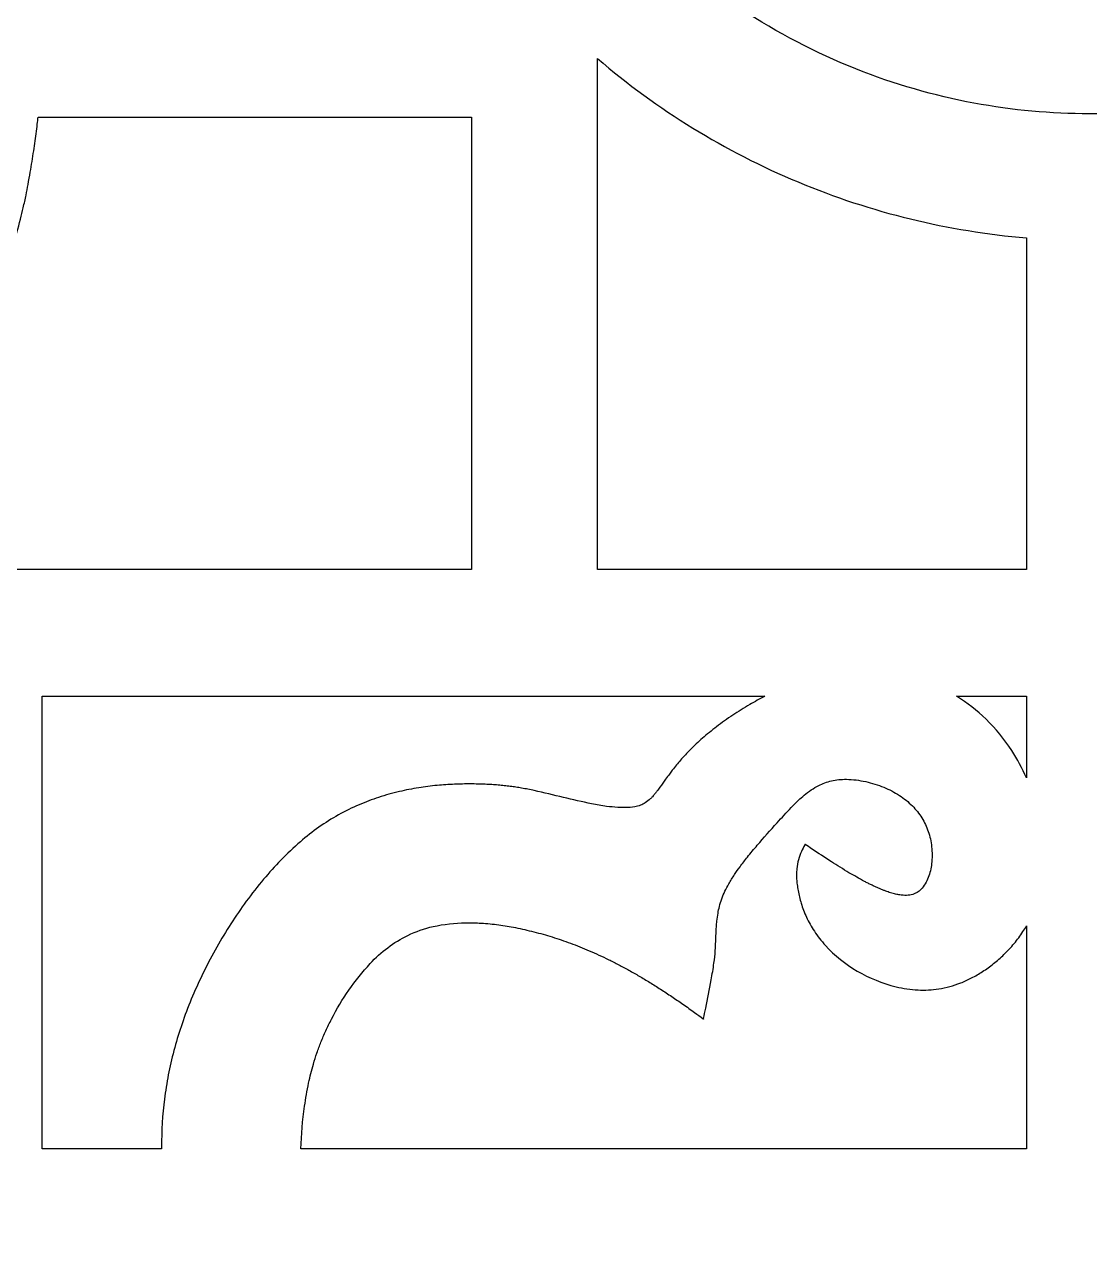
# Model space of a CAD drawing. Header units: centimetres. Extents: x -19.6 to -12.8, y -9 to 9.
# Drawn here: x -18.203 to -16.196, y -6.621 to -4.31 of the extents above; entities that cross this region are included whole.
import ezdxf

# ---------------------------------------------------------------- set-up
doc = ezdxf.new("R2010")
doc.units = ezdxf.units.CM
doc.header["$MEASUREMENT"] = 0
doc.layers.add('layer 1', color=7, linetype='Continuous')

msp = doc.modelspace()

# ---------------------------------------------------------------- linework, layer by layer
at = {"layer": 'layer 1', "color": 250, "lineweight": 30}
for points, knots in [([(-12.83818, 9.00077), (-12.83818, 3.00045), (-12.83818, -2.99988), (-12.83818, -9.00021), (-12.83818, -9.00021), (-15.07649, -9.00021), (-17.31483, -9.00021), (-19.55315, -9.00021), (-19.55315, -9.00021), (-19.55315, -2.99988), (-19.55315, 3.00045), (-19.55315, 9.00077), (-19.55315, 9.00077), (-17.31483, 9.00077), (-15.07649, 9.00077), (-12.83818, 9.00077)], [0, 0, 0, 0, 0.2, 0.2, 0.2, 0.2, 0.4, 0.4, 0.4, 0.4, 0.6, 0.6, 0.6, 0.6, 1, 1, 1, 1]), ([(-16.19566, -4.47847), (-16.12339, -4.47847), (-16.05062, -4.47189), (-15.97795, -4.45837), (-15.97795, -4.45837), (-15.90243, -4.44429), (-15.82791, -4.42285), (-15.75526, -4.39391), (-15.75526, -4.39391), (-15.60385, -4.33355), (-15.46648, -4.24329), (-15.34969, -4.12569), (-15.34969, -4.12569), (-15.2913, -4.06691), (-15.23934, -4.00245), (-15.1943, -3.9331), (-15.1943, -3.9331), (-15.14989, -3.86473), (-15.11285, -3.79252), (-15.08329, -3.71736), (-15.08329, -3.71736), (-15.05452, -3.64423), (-15.03323, -3.56924), (-15.01924, -3.49316), (-15.01924, -3.49316), (-15.00582, -3.42003), (-14.99928, -3.34676), (-14.99928, -3.274), (-14.99928, -3.274), (-14.99928, -3.20125), (-15.00582, -3.12796), (-15.01924, -3.05484), (-15.01924, -3.05484), (-15.03323, -2.97877), (-15.05452, -2.90378), (-15.08329, -2.83065), (-15.08329, -2.83065), (-15.11285, -2.75549), (-15.14989, -2.68328), (-15.1943, -2.6149), (-15.1943, -2.6149), (-15.23934, -2.54555), (-15.2913, -2.4811), (-15.34969, -2.42232), (-15.34969, -2.42232), (-15.46648, -2.30472), (-15.60385, -2.21446), (-15.75526, -2.1541), (-15.75526, -2.1541), (-15.82791, -2.12515), (-15.90243, -2.10372), (-15.97795, -2.08964), (-15.97795, -2.08964), (-16.05062, -2.07612), (-16.12339, -2.06953), (-16.19566, -2.06953), (-16.19566, -2.06953), (-16.26792, -2.06953), (-16.3407, -2.07612), (-16.41337, -2.08964), (-16.41337, -2.08964), (-16.4889, -2.10372), (-16.56341, -2.12515), (-16.63603, -2.1541), (-16.63603, -2.1541), (-16.78745, -2.21446), (-16.92481, -2.30472), (-17.04163, -2.42232), (-17.04163, -2.42232), (-17.10003, -2.4811), (-17.15198, -2.54555), (-17.197, -2.6149), (-17.197, -2.6149), (-17.24142, -2.68328), (-17.27848, -2.75549), (-17.30804, -2.83065), (-17.30804, -2.83065), (-17.33679, -2.90378), (-17.35806, -2.97877), (-17.37207, -3.05484), (-17.37207, -3.05484), (-17.38551, -3.12796), (-17.39205, -3.20125), (-17.39205, -3.274), (-17.39205, -3.274), (-17.39205, -3.34676), (-17.38551, -3.42003), (-17.37207, -3.49316), (-17.37207, -3.49316), (-17.35806, -3.56924), (-17.33679, -3.64423), (-17.30804, -3.71736), (-17.30804, -3.71736), (-17.27848, -3.79252), (-17.24142, -3.86473), (-17.197, -3.9331), (-17.197, -3.9331), (-17.15198, -4.00245), (-17.10003, -4.06691), (-17.04163, -4.12569), (-17.04163, -4.12569), (-16.92481, -4.24329), (-16.78745, -4.33355), (-16.63603, -4.39391), (-16.63603, -4.39391), (-16.56341, -4.42285), (-16.4889, -4.44429), (-16.41337, -4.45837), (-16.41337, -4.45837), (-16.3407, -4.47189), (-16.26792, -4.47847), (-16.19566, -4.47847)], [0, 0, 0, 0, 0.0344828, 0.0344828, 0.0344828, 0.0344828, 0.0689655, 0.0689655, 0.0689655, 0.0689655, 0.1034483, 0.1034483, 0.1034483, 0.1034483, 0.137931, 0.137931, 0.137931, 0.137931, 0.1724138, 0.1724138, 0.1724138, 0.1724138, 0.2068966, 0.2068966, 0.2068966, 0.2068966, 0.2413793, 0.2413793, 0.2413793, 0.2413793, 0.2758621, 0.2758621, 0.2758621, 0.2758621, 0.3103448, 0.3103448, 0.3103448, 0.3103448, 0.3448276, 0.3448276, 0.3448276, 0.3448276, 0.3793103, 0.3793103, 0.3793103, 0.3793103, 0.4137931, 0.4137931, 0.4137931, 0.4137931, 0.4482759, 0.4482759, 0.4482759, 0.4482759, 0.4827586, 0.4827586, 0.4827586, 0.4827586, 0.5172414, 0.5172414, 0.5172414, 0.5172414, 0.5517241, 0.5517241, 0.5517241, 0.5517241, 0.5862069, 0.5862069, 0.5862069, 0.5862069, 0.6206897, 0.6206897, 0.6206897, 0.6206897, 0.6551724, 0.6551724, 0.6551724, 0.6551724, 0.6896552, 0.6896552, 0.6896552, 0.6896552, 0.7241379, 0.7241379, 0.7241379, 0.7241379, 0.7586207, 0.7586207, 0.7586207, 0.7586207, 0.7931034, 0.7931034, 0.7931034, 0.7931034, 0.8275862, 0.8275862, 0.8275862, 0.8275862, 0.862069, 0.862069, 0.862069, 0.862069, 0.8965517, 0.8965517, 0.8965517, 0.8965517, 0.9310345, 0.9310345, 0.9310345, 0.9310345, 1, 1, 1, 1]), ([(-16.31421, -5.33752), (-16.31421, -5.12908), (-16.31421, -4.92066), (-16.31421, -4.71222), (-16.31421, -4.71222), (-16.46203, -4.69988), (-16.60683, -4.66469), (-16.745, -4.60699), (-16.745, -4.60699), (-16.88314, -4.54928), (-17.01016, -4.47093), (-17.12327, -4.37428), (-17.12327, -4.37428), (-17.12327, -4.40665), (-17.12327, -4.43903), (-17.12327, -4.47141), (-17.12327, -4.47141), (-17.12327, -4.76011), (-17.12327, -5.04882), (-17.12327, -5.33752), (-17.12327, -5.33752), (-16.8536, -5.33752), (-16.58389, -5.33752), (-16.31421, -5.33752)], [0, 0, 0, 0, 0.1428571, 0.1428571, 0.1428571, 0.1428571, 0.2857143, 0.2857143, 0.2857143, 0.2857143, 0.4285714, 0.4285714, 0.4285714, 0.4285714, 0.5714286, 0.5714286, 0.5714286, 0.5714286, 0.7142857, 0.7142857, 0.7142857, 0.7142857, 1, 1, 1, 1]), ([(-17.36035, -4.4848), (-17.63272, -4.4848), (-17.90507, -4.4848), (-18.17747, -4.4848), (-18.17747, -4.4848), (-18.17778, -4.48784), (-18.17811, -4.49088), (-18.17843, -4.49393), (-18.17843, -4.49393), (-18.1791, -4.49978), (-18.17977, -4.50563), (-18.18052, -4.51147), (-18.18052, -4.51147), (-18.18127, -4.51749), (-18.18205, -4.5235), (-18.18287, -4.52949), (-18.18287, -4.52949), (-18.18375, -4.53582), (-18.18466, -4.54213), (-18.18561, -4.54844), (-18.18561, -4.54844), (-18.18774, -4.56169), (-18.1899, -4.57495), (-18.19205, -4.58819), (-18.19205, -4.58819), (-18.19339, -4.59606), (-18.19481, -4.6039), (-18.19629, -4.61174), (-18.19629, -4.61174), (-18.19754, -4.61834), (-18.19881, -4.62492), (-18.20016, -4.6315), (-18.20016, -4.6315), (-18.20179, -4.63951), (-18.20353, -4.6475), (-18.20535, -4.65548), (-18.20535, -4.65548), (-18.207, -4.66265), (-18.2087, -4.66982), (-18.21054, -4.67695), (-18.21054, -4.67695), (-18.2149, -4.69404), (-18.21983, -4.71095), (-18.22539, -4.72769), (-18.22539, -4.72769), (-18.23005, -4.74187), (-18.23537, -4.75587), (-18.24123, -4.76962), (-18.24123, -4.76962), (-18.25507, -4.80215), (-18.27251, -4.8329), (-18.29328, -4.86146), (-18.29328, -4.86146), (-18.31162, -4.88667), (-18.33306, -4.9093), (-18.35722, -4.92893), (-18.35722, -4.92893), (-18.38072, -4.94803), (-18.40628, -4.96425), (-18.43353, -4.97733), (-18.43353, -4.97733), (-18.46606, -4.99298), (-18.49997, -5.00537), (-18.53486, -5.01441), (-18.53486, -5.01441), (-18.55189, -5.01881), (-18.56915, -5.02216), (-18.58655, -5.02445), (-18.58655, -5.02445), (-18.60001, -5.02621), (-18.61359, -5.02687), (-18.62719, -5.02643), (-18.62719, -5.02643), (-18.63532, -5.02616), (-18.64343, -5.02547), (-18.6515, -5.02438), (-18.6515, -5.02438), (-18.65953, -5.02328), (-18.6675, -5.02176), (-18.67539, -5.01984), (-18.67539, -5.01984), (-18.68049, -5.01859), (-18.6856, -5.01718), (-18.69062, -5.01561), (-18.69062, -5.01561), (-18.68905, -5.02066), (-18.68765, -5.0258), (-18.6864, -5.03095), (-18.6864, -5.03095), (-18.68451, -5.03889), (-18.683, -5.04691), (-18.68191, -5.055), (-18.68191, -5.055), (-18.6808, -5.06312), (-18.68013, -5.07128), (-18.67988, -5.07947), (-18.67988, -5.07947), (-18.67942, -5.09314), (-18.68009, -5.1068), (-18.68185, -5.12037), (-18.68185, -5.12037), (-18.6841, -5.13792), (-18.68745, -5.15528), (-18.69181, -5.17241), (-18.69181, -5.17241), (-18.70079, -5.20755), (-18.71309, -5.24168), (-18.72863, -5.27443), (-18.72863, -5.27443), (-18.74164, -5.30187), (-18.75775, -5.3276), (-18.77669, -5.35127), (-18.77669, -5.35127), (-18.79623, -5.37559), (-18.81868, -5.39716), (-18.84372, -5.41563), (-18.84372, -5.41563), (-18.8721, -5.43654), (-18.90264, -5.45409), (-18.93496, -5.46803), (-18.93496, -5.46803), (-18.94862, -5.47393), (-18.96249, -5.47925), (-18.9766, -5.48399), (-18.9766, -5.48399), (-18.99321, -5.48957), (-19.01004, -5.49456), (-19.02701, -5.49894), (-19.02701, -5.49894), (-19.0341, -5.50078), (-19.0412, -5.50251), (-19.04834, -5.50416), (-19.04834, -5.50416), (-19.05627, -5.506), (-19.06418, -5.50773), (-19.07216, -5.50939), (-19.07216, -5.50939), (-19.07866, -5.51074), (-19.08522, -5.51204), (-19.09177, -5.51329), (-19.09177, -5.51329), (-19.09951, -5.51476), (-19.10724, -5.51616), (-19.11502, -5.51753), (-19.11502, -5.51753), (-19.12816, -5.51968), (-19.14134, -5.52185), (-19.1545, -5.524), (-19.1545, -5.524), (-19.1608, -5.52498), (-19.16713, -5.5259), (-19.17345, -5.52677), (-19.17345, -5.52677), (-19.17942, -5.52762), (-19.18541, -5.52841), (-19.19137, -5.52917), (-19.19137, -5.52917), (-19.19718, -5.5299), (-19.20298, -5.5306), (-19.20879, -5.53125), (-19.20879, -5.53125), (-19.21106, -5.5315), (-19.21331, -5.53176), (-19.21557, -5.53201), (-19.21557, -5.53201), (-19.21557, -5.83098), (-19.21557, -6.12997), (-19.21557, -6.42895), (-19.21557, -6.42895), (-18.94589, -6.42895), (-18.67621, -6.42895), (-18.40651, -6.42895), (-18.40651, -6.42895), (-18.40651, -6.14024), (-18.40651, -5.85155), (-18.40651, -5.56284), (-18.40651, -5.56284), (-18.40651, -5.50592), (-18.40651, -5.44899), (-18.40651, -5.39208), (-18.40651, -5.39208), (-18.40651, -5.37837), (-18.40651, -5.36464), (-18.40651, -5.3509), (-18.40651, -5.3509), (-18.40651, -5.34666), (-18.40651, -5.34239), (-18.40651, -5.33812), (-18.40651, -5.33812), (-18.40651, -5.33792), (-18.40651, -5.33773), (-18.40651, -5.33752), (-18.40651, -5.33752), (-18.4063, -5.33752), (-18.40611, -5.33752), (-18.40591, -5.33752), (-18.40591, -5.33752), (-18.40169, -5.33752), (-18.39746, -5.33752), (-18.39319, -5.33752), (-18.39319, -5.33752), (-18.04893, -5.33752), (-17.70463, -5.33752), (-17.36035, -5.33752), (-17.36035, -5.33752), (-17.36035, -5.05328), (-17.36035, -4.76903), (-17.36035, -4.4848)], [0, 0, 0, 0, 0.0188679, 0.0188679, 0.0188679, 0.0188679, 0.0377358, 0.0377358, 0.0377358, 0.0377358, 0.0566038, 0.0566038, 0.0566038, 0.0566038, 0.0754717, 0.0754717, 0.0754717, 0.0754717, 0.0943396, 0.0943396, 0.0943396, 0.0943396, 0.1132075, 0.1132075, 0.1132075, 0.1132075, 0.1320755, 0.1320755, 0.1320755, 0.1320755, 0.1509434, 0.1509434, 0.1509434, 0.1509434, 0.1698113, 0.1698113, 0.1698113, 0.1698113, 0.1886792, 0.1886792, 0.1886792, 0.1886792, 0.2075472, 0.2075472, 0.2075472, 0.2075472, 0.2264151, 0.2264151, 0.2264151, 0.2264151, 0.245283, 0.245283, 0.245283, 0.245283, 0.2641509, 0.2641509, 0.2641509, 0.2641509, 0.2830189, 0.2830189, 0.2830189, 0.2830189, 0.3018868, 0.3018868, 0.3018868, 0.3018868, 0.3207547, 0.3207547, 0.3207547, 0.3207547, 0.3396226, 0.3396226, 0.3396226, 0.3396226, 0.3584906, 0.3584906, 0.3584906, 0.3584906, 0.3773585, 0.3773585, 0.3773585, 0.3773585, 0.3962264, 0.3962264, 0.3962264, 0.3962264, 0.4150943, 0.4150943, 0.4150943, 0.4150943, 0.4339623, 0.4339623, 0.4339623, 0.4339623, 0.4528302, 0.4528302, 0.4528302, 0.4528302, 0.4716981, 0.4716981, 0.4716981, 0.4716981, 0.490566, 0.490566, 0.490566, 0.490566, 0.509434, 0.509434, 0.509434, 0.509434, 0.5283019, 0.5283019, 0.5283019, 0.5283019, 0.5471698, 0.5471698, 0.5471698, 0.5471698, 0.5660377, 0.5660377, 0.5660377, 0.5660377, 0.5849057, 0.5849057, 0.5849057, 0.5849057, 0.6037736, 0.6037736, 0.6037736, 0.6037736, 0.6226415, 0.6226415, 0.6226415, 0.6226415, 0.6415094, 0.6415094, 0.6415094, 0.6415094, 0.6603774, 0.6603774, 0.6603774, 0.6603774, 0.6792453, 0.6792453, 0.6792453, 0.6792453, 0.6981132, 0.6981132, 0.6981132, 0.6981132, 0.7169811, 0.7169811, 0.7169811, 0.7169811, 0.7358491, 0.7358491, 0.7358491, 0.7358491, 0.754717, 0.754717, 0.754717, 0.754717, 0.7735849, 0.7735849, 0.7735849, 0.7735849, 0.7924528, 0.7924528, 0.7924528, 0.7924528, 0.8113208, 0.8113208, 0.8113208, 0.8113208, 0.8301887, 0.8301887, 0.8301887, 0.8301887, 0.8490566, 0.8490566, 0.8490566, 0.8490566, 0.8679245, 0.8679245, 0.8679245, 0.8679245, 0.8867925, 0.8867925, 0.8867925, 0.8867925, 0.9056604, 0.9056604, 0.9056604, 0.9056604, 0.9245283, 0.9245283, 0.9245283, 0.9245283, 0.9433962, 0.9433962, 0.9433962, 0.9433962, 0.9622642, 0.9622642, 0.9622642, 0.9622642, 1, 1, 1, 1]), ([(-16.80737, -5.57623), (-17.26137, -5.57623), (-17.71541, -5.57623), (-18.16942, -5.57623), (-18.16942, -5.57623), (-18.16942, -5.86047), (-18.16942, -6.14471), (-18.16942, -6.42895), (-18.16942, -6.42895), (-18.09449, -6.42895), (-18.01957, -6.42895), (-17.94466, -6.42895), (-17.94466, -6.42895), (-17.9447, -6.42395), (-17.94467, -6.41894), (-17.94463, -6.41395), (-17.94463, -6.41395), (-17.94428, -6.38387), (-17.94197, -6.35388), (-17.93771, -6.32411), (-17.93771, -6.32411), (-17.93552, -6.30882), (-17.93283, -6.29361), (-17.92963, -6.27849), (-17.92963, -6.27849), (-17.92638, -6.26314), (-17.92263, -6.24791), (-17.91838, -6.23282), (-17.91838, -6.23282), (-17.91409, -6.21766), (-17.90933, -6.20265), (-17.9041, -6.18779), (-17.9041, -6.18779), (-17.8986, -6.17218), (-17.89262, -6.15673), (-17.88617, -6.14149), (-17.88617, -6.14149), (-17.87275, -6.10974), (-17.85751, -6.07882), (-17.84054, -6.04883), (-17.84054, -6.04883), (-17.8237, -6.01906), (-17.80515, -5.99032), (-17.78495, -5.96272), (-17.78495, -5.96272), (-17.77454, -5.94846), (-17.76366, -5.93456), (-17.7523, -5.92105), (-17.7523, -5.92105), (-17.74197, -5.90869), (-17.73116, -5.89673), (-17.71994, -5.88516), (-17.71994, -5.88516), (-17.70814, -5.87302), (-17.69582, -5.86139), (-17.68301, -5.85031), (-17.68301, -5.85031), (-17.67182, -5.84061), (-17.66014, -5.83149), (-17.64803, -5.82296), (-17.64803, -5.82296), (-17.63627, -5.81464), (-17.62404, -5.80696), (-17.61144, -5.79993), (-17.61144, -5.79993), (-17.59865, -5.79281), (-17.58551, -5.78635), (-17.57205, -5.78057), (-17.57205, -5.78057), (-17.56011, -5.77545), (-17.5479, -5.77084), (-17.53555, -5.76679), (-17.53555, -5.76679), (-17.52265, -5.76257), (-17.50959, -5.75892), (-17.49639, -5.75581), (-17.49639, -5.75581), (-17.49044, -5.75442), (-17.48445, -5.75313), (-17.47847, -5.75196), (-17.47847, -5.75196), (-17.47231, -5.75075), (-17.46616, -5.74965), (-17.45994, -5.74867), (-17.45994, -5.74867), (-17.45425, -5.74775), (-17.44854, -5.74693), (-17.44285, -5.74621), (-17.44285, -5.74621), (-17.43694, -5.74548), (-17.43104, -5.74481), (-17.42513, -5.74426), (-17.42513, -5.74426), (-17.41976, -5.74375), (-17.41443, -5.74332), (-17.40906, -5.74294), (-17.40906, -5.74294), (-17.40353, -5.74257), (-17.39797, -5.74226), (-17.39242, -5.74204), (-17.39242, -5.74204), (-17.38751, -5.74184), (-17.38258, -5.74169), (-17.37769, -5.74159), (-17.37769, -5.74159), (-17.37256, -5.7415), (-17.36742, -5.74146), (-17.36229, -5.74147), (-17.36229, -5.74147), (-17.3576, -5.74149), (-17.35293, -5.74156), (-17.34828, -5.74166), (-17.34828, -5.74166), (-17.34382, -5.74176), (-17.33943, -5.74188), (-17.33501, -5.74208), (-17.33501, -5.74208), (-17.3308, -5.74226), (-17.32655, -5.74249), (-17.32235, -5.74275), (-17.32235, -5.74275), (-17.31829, -5.74302), (-17.31422, -5.74333), (-17.31017, -5.74368), (-17.31017, -5.74368), (-17.30634, -5.74401), (-17.30251, -5.74439), (-17.29868, -5.7448), (-17.29868, -5.7448), (-17.29488, -5.74519), (-17.29111, -5.74565), (-17.28734, -5.74613), (-17.28734, -5.74613), (-17.28384, -5.7466), (-17.28029, -5.74709), (-17.27679, -5.74761), (-17.27679, -5.74761), (-17.27318, -5.74816), (-17.26959, -5.74874), (-17.26603, -5.74934), (-17.26603, -5.74934), (-17.25803, -5.75071), (-17.25005, -5.75228), (-17.24212, -5.75405), (-17.24212, -5.75405), (-17.2238, -5.75814), (-17.20554, -5.76243), (-17.1873, -5.76692), (-17.1873, -5.76692), (-17.16963, -5.77125), (-17.15189, -5.77525), (-17.13408, -5.77893), (-17.13408, -5.77893), (-17.12471, -5.78085), (-17.11531, -5.78244), (-17.10581, -5.78371), (-17.10581, -5.78371), (-17.09887, -5.78464), (-17.0919, -5.78533), (-17.08493, -5.78579), (-17.08493, -5.78579), (-17.0798, -5.7861), (-17.07467, -5.78621), (-17.06954, -5.78607), (-17.06954, -5.78607), (-17.06392, -5.78593), (-17.05835, -5.7854), (-17.05282, -5.78449), (-17.05282, -5.78449), (-17.04913, -5.78389), (-17.04557, -5.78293), (-17.04207, -5.78165), (-17.04207, -5.78165), (-17.0389, -5.78049), (-17.03582, -5.77895), (-17.03296, -5.77712), (-17.03296, -5.77712), (-17.02958, -5.77493), (-17.02641, -5.77243), (-17.02351, -5.76961), (-17.02351, -5.76961), (-17.02216, -5.76831), (-17.02084, -5.76696), (-17.01958, -5.76554), (-17.01958, -5.76554), (-17.01791, -5.7637), (-17.01627, -5.7618), (-17.01468, -5.75985), (-17.01468, -5.75985), (-17.01341, -5.75828), (-17.01216, -5.75668), (-17.01094, -5.75507), (-17.01094, -5.75507), (-17.00903, -5.75254), (-17.00713, -5.75), (-17.00529, -5.74744), (-17.00529, -5.74744), (-17.00173, -5.74247), (-16.99814, -5.73752), (-16.99459, -5.73255), (-16.99459, -5.73255), (-16.99229, -5.72933), (-16.98995, -5.72612), (-16.98759, -5.72294), (-16.98759, -5.72294), (-16.98574, -5.72046), (-16.98386, -5.71799), (-16.98196, -5.71554), (-16.98196, -5.71554), (-16.97942, -5.71224), (-16.97683, -5.70899), (-16.97422, -5.70576), (-16.97422, -5.70576), (-16.97173, -5.70273), (-16.9692, -5.69973), (-16.96664, -5.69678), (-16.96664, -5.69678), (-16.96362, -5.69329), (-16.96057, -5.68986), (-16.9574, -5.68649), (-16.9574, -5.68649), (-16.95425, -5.68313), (-16.95106, -5.6798), (-16.94783, -5.67653), (-16.94783, -5.67653), (-16.94429, -5.67301), (-16.94068, -5.66953), (-16.93704, -5.66613), (-16.93704, -5.66613), (-16.9331, -5.66244), (-16.92906, -5.65882), (-16.92501, -5.65527), (-16.92501, -5.65527), (-16.92079, -5.6516), (-16.91652, -5.64799), (-16.9122, -5.64446), (-16.9122, -5.64446), (-16.90768, -5.64077), (-16.90314, -5.63717), (-16.89849, -5.63362), (-16.89849, -5.63362), (-16.88859, -5.62602), (-16.87844, -5.61873), (-16.86807, -5.61177), (-16.86807, -5.61177), (-16.85763, -5.60478), (-16.84699, -5.59814), (-16.83615, -5.59184), (-16.83615, -5.59184), (-16.8267, -5.58635), (-16.8171, -5.58114), (-16.80737, -5.57623)], [0, 0, 0, 0, 0.015625, 0.015625, 0.015625, 0.015625, 0.03125, 0.03125, 0.03125, 0.03125, 0.046875, 0.046875, 0.046875, 0.046875, 0.0625, 0.0625, 0.0625, 0.0625, 0.078125, 0.078125, 0.078125, 0.078125, 0.09375, 0.09375, 0.09375, 0.09375, 0.109375, 0.109375, 0.109375, 0.109375, 0.125, 0.125, 0.125, 0.125, 0.140625, 0.140625, 0.140625, 0.140625, 0.15625, 0.15625, 0.15625, 0.15625, 0.171875, 0.171875, 0.171875, 0.171875, 0.1875, 0.1875, 0.1875, 0.1875, 0.203125, 0.203125, 0.203125, 0.203125, 0.21875, 0.21875, 0.21875, 0.21875, 0.234375, 0.234375, 0.234375, 0.234375, 0.25, 0.25, 0.25, 0.25, 0.265625, 0.265625, 0.265625, 0.265625, 0.28125, 0.28125, 0.28125, 0.28125, 0.296875, 0.296875, 0.296875, 0.296875, 0.3125, 0.3125, 0.3125, 0.3125, 0.328125, 0.328125, 0.328125, 0.328125, 0.34375, 0.34375, 0.34375, 0.34375, 0.359375, 0.359375, 0.359375, 0.359375, 0.375, 0.375, 0.375, 0.375, 0.390625, 0.390625, 0.390625, 0.390625, 0.40625, 0.40625, 0.40625, 0.40625, 0.421875, 0.421875, 0.421875, 0.421875, 0.4375, 0.4375, 0.4375, 0.4375, 0.453125, 0.453125, 0.453125, 0.453125, 0.46875, 0.46875, 0.46875, 0.46875, 0.484375, 0.484375, 0.484375, 0.484375, 0.5, 0.5, 0.5, 0.5, 0.515625, 0.515625, 0.515625, 0.515625, 0.53125, 0.53125, 0.53125, 0.53125, 0.546875, 0.546875, 0.546875, 0.546875, 0.5625, 0.5625, 0.5625, 0.5625, 0.578125, 0.578125, 0.578125, 0.578125, 0.59375, 0.59375, 0.59375, 0.59375, 0.609375, 0.609375, 0.609375, 0.609375, 0.625, 0.625, 0.625, 0.625, 0.640625, 0.640625, 0.640625, 0.640625, 0.65625, 0.65625, 0.65625, 0.65625, 0.671875, 0.671875, 0.671875, 0.671875, 0.6875, 0.6875, 0.6875, 0.6875, 0.703125, 0.703125, 0.703125, 0.703125, 0.71875, 0.71875, 0.71875, 0.71875, 0.734375, 0.734375, 0.734375, 0.734375, 0.75, 0.75, 0.75, 0.75, 0.765625, 0.765625, 0.765625, 0.765625, 0.78125, 0.78125, 0.78125, 0.78125, 0.796875, 0.796875, 0.796875, 0.796875, 0.8125, 0.8125, 0.8125, 0.8125, 0.828125, 0.828125, 0.828125, 0.828125, 0.84375, 0.84375, 0.84375, 0.84375, 0.859375, 0.859375, 0.859375, 0.859375, 0.875, 0.875, 0.875, 0.875, 0.890625, 0.890625, 0.890625, 0.890625, 0.90625, 0.90625, 0.90625, 0.90625, 0.921875, 0.921875, 0.921875, 0.921875, 0.9375, 0.9375, 0.9375, 0.9375, 0.953125, 0.953125, 0.953125, 0.953125, 0.96875, 0.96875, 0.96875, 0.96875, 1, 1, 1, 1]), ([(-16.31421, -5.73026), (-16.31421, -5.67892), (-16.31421, -5.62757), (-16.31421, -5.57623), (-16.31421, -5.57623), (-16.35823, -5.57623), (-16.40227, -5.57623), (-16.44634, -5.57623), (-16.44634, -5.57623), (-16.42622, -5.58847), (-16.40759, -5.6029), (-16.39067, -5.61929), (-16.39067, -5.61929), (-16.37231, -5.63711), (-16.35609, -5.65694), (-16.34228, -5.67852), (-16.34228, -5.67852), (-16.33167, -5.69506), (-16.32229, -5.71234), (-16.31421, -5.73026)], [0, 0, 0, 0, 0.1666667, 0.1666667, 0.1666667, 0.1666667, 0.3333333, 0.3333333, 0.3333333, 0.3333333, 0.5, 0.5, 0.5, 0.5, 0.6666667, 0.6666667, 0.6666667, 0.6666667, 1, 1, 1, 1]), ([(-16.6821, -5.88836), (-16.67107, -5.89517), (-16.66007, -5.90198), (-16.64905, -5.90878), (-16.64905, -5.90878), (-16.63931, -5.91425), (-16.62954, -5.91972), (-16.61977, -5.92521), (-16.61977, -5.92521), (-16.61756, -5.92637), (-16.61534, -5.92752), (-16.61311, -5.92865), (-16.61311, -5.92865), (-16.61102, -5.9297), (-16.60894, -5.93075), (-16.60682, -5.93178), (-16.60682, -5.93178), (-16.6047, -5.9328), (-16.6026, -5.9338), (-16.60047, -5.9348), (-16.60047, -5.9348), (-16.59853, -5.9357), (-16.59657, -5.93656), (-16.59463, -5.93741), (-16.59463, -5.93741), (-16.59266, -5.93829), (-16.59072, -5.93912), (-16.58875, -5.93992), (-16.58875, -5.93992), (-16.58694, -5.94066), (-16.58516, -5.94138), (-16.58335, -5.94209), (-16.58335, -5.94209), (-16.58154, -5.94276), (-16.57972, -5.94344), (-16.5779, -5.94409), (-16.5779, -5.94409), (-16.57625, -5.94468), (-16.57462, -5.94524), (-16.57296, -5.94576), (-16.57296, -5.94576), (-16.56969, -5.94683), (-16.56637, -5.94778), (-16.56303, -5.94862), (-16.56303, -5.94862), (-16.56034, -5.94929), (-16.55762, -5.94987), (-16.55488, -5.95032), (-16.55488, -5.95032), (-16.55221, -5.95078), (-16.5495, -5.95111), (-16.54684, -5.95131), (-16.54684, -5.95131), (-16.54466, -5.95147), (-16.54247, -5.95152), (-16.54028, -5.95143), (-16.54028, -5.95143), (-16.53822, -5.95136), (-16.53613, -5.95116), (-16.53409, -5.95084), (-16.53409, -5.95084), (-16.53235, -5.95056), (-16.5306, -5.95015), (-16.5289, -5.94963), (-16.5289, -5.94963), (-16.52305, -5.94784), (-16.51783, -5.94461), (-16.51358, -5.94016), (-16.51358, -5.94016), (-16.50744, -5.93367), (-16.50266, -5.9261), (-16.49948, -5.91774), (-16.49948, -5.91774), (-16.4963, -5.90938), (-16.4942, -5.90068), (-16.49324, -5.89179), (-16.49324, -5.89179), (-16.49205, -5.88115), (-16.49205, -5.87044), (-16.4932, -5.8598), (-16.4932, -5.8598), (-16.49425, -5.84998), (-16.49639, -5.84034), (-16.49958, -5.831), (-16.49958, -5.831), (-16.50261, -5.82203), (-16.50669, -5.81347), (-16.51167, -5.80545), (-16.51167, -5.80545), (-16.51677, -5.79726), (-16.52276, -5.78969), (-16.52957, -5.78289), (-16.52957, -5.78289), (-16.53701, -5.77543), (-16.54518, -5.76879), (-16.55402, -5.76308), (-16.55402, -5.76308), (-16.56332, -5.75707), (-16.57309, -5.75194), (-16.58333, -5.74775), (-16.58333, -5.74775), (-16.59439, -5.74321), (-16.60579, -5.73966), (-16.61748, -5.73707), (-16.61748, -5.73707), (-16.62943, -5.73445), (-16.64159, -5.733), (-16.65381, -5.73275), (-16.65381, -5.73275), (-16.66333, -5.73255), (-16.67285, -5.7335), (-16.68213, -5.73561), (-16.68213, -5.73561), (-16.69047, -5.73748), (-16.69847, -5.74043), (-16.70605, -5.7444), (-16.70605, -5.7444), (-16.7158, -5.74953), (-16.72502, -5.75568), (-16.73349, -5.76275), (-16.73349, -5.76275), (-16.73714, -5.76581), (-16.74071, -5.76897), (-16.74418, -5.77225), (-16.74418, -5.77225), (-16.74893, -5.77676), (-16.75357, -5.78134), (-16.7581, -5.78605), (-16.7581, -5.78605), (-16.76689, -5.79559), (-16.77569, -5.80515), (-16.78447, -5.8147), (-16.78447, -5.8147), (-16.79709, -5.82868), (-16.80956, -5.84279), (-16.82187, -5.85707), (-16.82187, -5.85707), (-16.82819, -5.86437), (-16.83438, -5.87181), (-16.84038, -5.87938), (-16.84038, -5.87938), (-16.84513, -5.88534), (-16.84978, -5.89138), (-16.85428, -5.89752), (-16.85428, -5.89752), (-16.85788, -5.9024), (-16.86138, -5.90737), (-16.86474, -5.91242), (-16.86474, -5.91242), (-16.86856, -5.91811), (-16.87216, -5.92391), (-16.87556, -5.92983), (-16.87556, -5.92983), (-16.87819, -5.93437), (-16.88061, -5.93902), (-16.88285, -5.94375), (-16.88285, -5.94375), (-16.88499, -5.94838), (-16.88696, -5.95311), (-16.88867, -5.95792), (-16.88867, -5.95792), (-16.8904, -5.96272), (-16.89188, -5.9676), (-16.89314, -5.97254), (-16.89314, -5.97254), (-16.89421, -5.97674), (-16.89511, -5.98097), (-16.89586, -5.98525), (-16.89586, -5.98525), (-16.89672, -5.99019), (-16.89741, -5.99514), (-16.89793, -6.00013), (-16.89793, -6.00013), (-16.89831, -6.00357), (-16.89859, -6.00702), (-16.89881, -6.01048), (-16.89881, -6.01048), (-16.89919, -6.01616), (-16.89948, -6.02185), (-16.89969, -6.02753), (-16.89969, -6.02753), (-16.89997, -6.03455), (-16.9003, -6.04156), (-16.90062, -6.04858), (-16.90062, -6.04858), (-16.90073, -6.05088), (-16.90088, -6.05318), (-16.90105, -6.05547), (-16.90105, -6.05547), (-16.9016, -6.06337), (-16.90243, -6.07125), (-16.9035, -6.07908), (-16.9035, -6.07908), (-16.90497, -6.08974), (-16.90669, -6.10038), (-16.90866, -6.11095), (-16.90866, -6.11095), (-16.91213, -6.12866), (-16.91562, -6.14638), (-16.91909, -6.16409), (-16.91909, -6.16409), (-16.92038, -6.17061), (-16.92165, -6.17715), (-16.92294, -6.18365), (-16.92294, -6.18365), (-16.923, -6.18397), (-16.92307, -6.18427), (-16.92311, -6.18457), (-16.92311, -6.18457), (-16.92337, -6.1844), (-16.92362, -6.18422), (-16.92388, -6.18402), (-16.92388, -6.18402), (-16.92923, -6.18013), (-16.93456, -6.17621), (-16.93994, -6.17231), (-16.93994, -6.17231), (-16.94721, -6.16701), (-16.95454, -6.16177), (-16.96193, -6.1566), (-16.96193, -6.1566), (-16.9689, -6.15171), (-16.97592, -6.14688), (-16.98301, -6.14214), (-16.98301, -6.14214), (-16.98995, -6.13745), (-16.99694, -6.13285), (-17.00398, -6.12832), (-17.00398, -6.12832), (-17.01069, -6.12401), (-17.01741, -6.11979), (-17.02422, -6.11564), (-17.02422, -6.11564), (-17.03084, -6.11156), (-17.03755, -6.10754), (-17.04431, -6.10362), (-17.04431, -6.10362), (-17.05071, -6.09986), (-17.0572, -6.09617), (-17.06374, -6.09259), (-17.06374, -6.09259), (-17.0701, -6.08905), (-17.07653, -6.0856), (-17.083, -6.08223), (-17.083, -6.08223), (-17.0892, -6.07898), (-17.09547, -6.07581), (-17.10175, -6.07273), (-17.10175, -6.07273), (-17.10792, -6.0697), (-17.11409, -6.06676), (-17.12032, -6.06391), (-17.12032, -6.06391), (-17.12633, -6.06113), (-17.1324, -6.05843), (-17.13848, -6.05583), (-17.13848, -6.05583), (-17.14444, -6.05326), (-17.15041, -6.05078), (-17.15643, -6.04838), (-17.15643, -6.04838), (-17.16228, -6.04604), (-17.16821, -6.04377), (-17.17415, -6.04159), (-17.17415, -6.04159), (-17.18548, -6.03742), (-17.19692, -6.03352), (-17.20844, -6.02993), (-17.20844, -6.02993), (-17.21985, -6.02638), (-17.23135, -6.02311), (-17.24295, -6.02016), (-17.24295, -6.02016), (-17.25446, -6.01724), (-17.26604, -6.01461), (-17.27771, -6.01231), (-17.27771, -6.01231), (-17.28812, -6.01025), (-17.29858, -6.00851), (-17.3091, -6.00709), (-17.3091, -6.00709), (-17.32008, -6.0056), (-17.33107, -6.0045), (-17.34212, -6.00381), (-17.34212, -6.00381), (-17.35192, -6.00318), (-17.36171, -6.00294), (-17.37154, -6.0031), (-17.37154, -6.0031), (-17.3921, -6.00343), (-17.41252, -6.00581), (-17.43259, -6.0102), (-17.43259, -6.0102), (-17.44913, -6.01384), (-17.46516, -6.01941), (-17.48039, -6.02686), (-17.48039, -6.02686), (-17.50725, -6.03998), (-17.53119, -6.05791), (-17.55143, -6.07998), (-17.55143, -6.07998), (-17.58032, -6.11153), (-17.60477, -6.14664), (-17.62439, -6.18472), (-17.62439, -6.18472), (-17.6281, -6.19196), (-17.63165, -6.19929), (-17.63504, -6.20669), (-17.63504, -6.20669), (-17.63828, -6.21377), (-17.64135, -6.22092), (-17.64424, -6.22815), (-17.64424, -6.22815), (-17.64692, -6.23492), (-17.64946, -6.24175), (-17.65183, -6.24863), (-17.65183, -6.24863), (-17.65422, -6.2555), (-17.65641, -6.26242), (-17.65845, -6.26937), (-17.65845, -6.26937), (-17.66193, -6.28122), (-17.66493, -6.29316), (-17.66746, -6.30523), (-17.66746, -6.30523), (-17.6705, -6.31963), (-17.67304, -6.33412), (-17.67511, -6.34871), (-17.67511, -6.34871), (-17.67891, -6.37532), (-17.68122, -6.4021), (-17.68209, -6.42895), (-17.68209, -6.42895), (-17.22613, -6.42895), (-16.77017, -6.42895), (-16.31421, -6.42895), (-16.31421, -6.42895), (-16.31421, -6.28898), (-16.31421, -6.14899), (-16.31421, -6.00903), (-16.31421, -6.00903), (-16.31639, -6.01271), (-16.31864, -6.01631), (-16.321, -6.01987), (-16.321, -6.01987), (-16.32613, -6.0276), (-16.3317, -6.03506), (-16.33763, -6.04219), (-16.33763, -6.04219), (-16.3437, -6.04945), (-16.35014, -6.0564), (-16.35692, -6.06299), (-16.35692, -6.06299), (-16.36315, -6.06901), (-16.36964, -6.07473), (-16.37642, -6.08015), (-16.37642, -6.08015), (-16.38312, -6.08547), (-16.39002, -6.09047), (-16.39722, -6.09513), (-16.39722, -6.09513), (-16.40393, -6.09948), (-16.41082, -6.1035), (-16.41795, -6.10718), (-16.41795, -6.10718), (-16.42458, -6.11063), (-16.43145, -6.11372), (-16.43841, -6.11644), (-16.43841, -6.11644), (-16.44516, -6.11907), (-16.45203, -6.12134), (-16.45901, -6.12325), (-16.45901, -6.12325), (-16.46581, -6.1251), (-16.47271, -6.12657), (-16.47967, -6.12766), (-16.47967, -6.12766), (-16.49265, -6.12968), (-16.50576, -6.1304), (-16.51886, -6.12975), (-16.51886, -6.12975), (-16.53283, -6.12905), (-16.54671, -6.12702), (-16.5603, -6.12369), (-16.5603, -6.12369), (-16.586, -6.1174), (-16.61052, -6.10745), (-16.63337, -6.09409), (-16.63337, -6.09409), (-16.65571, -6.08102), (-16.67589, -6.06478), (-16.69345, -6.04572), (-16.69345, -6.04572), (-16.69731, -6.04156), (-16.70099, -6.03724), (-16.70449, -6.03278), (-16.70449, -6.03278), (-16.70794, -6.02837), (-16.71122, -6.02382), (-16.71427, -6.01914), (-16.71427, -6.01914), (-16.71991, -6.0106), (-16.7249, -6.00165), (-16.72918, -5.99234), (-16.72918, -5.99234), (-16.73114, -5.98815), (-16.73293, -5.98388), (-16.73458, -5.97958), (-16.73458, -5.97958), (-16.73623, -5.97523), (-16.73774, -5.97084), (-16.73911, -5.96639), (-16.73911, -5.96639), (-16.74033, -5.96245), (-16.74141, -5.95848), (-16.74239, -5.95449), (-16.74239, -5.95449), (-16.74337, -5.95049), (-16.74423, -5.94646), (-16.74496, -5.9424), (-16.74496, -5.9424), (-16.74566, -5.93867), (-16.74622, -5.93491), (-16.74669, -5.93115), (-16.74669, -5.93115), (-16.7471, -5.92773), (-16.74741, -5.92433), (-16.74763, -5.92088), (-16.74763, -5.92088), (-16.7478, -5.91754), (-16.74787, -5.91417), (-16.74784, -5.91082), (-16.74784, -5.91082), (-16.7478, -5.90774), (-16.74764, -5.90467), (-16.74736, -5.90157), (-16.74736, -5.90157), (-16.74683, -5.89571), (-16.74582, -5.88989), (-16.7443, -5.88421), (-16.7443, -5.88421), (-16.7429, -5.87897), (-16.74104, -5.87389), (-16.73868, -5.86902), (-16.73868, -5.86902), (-16.73658, -5.86464), (-16.73447, -5.86029), (-16.73235, -5.85594), (-16.73235, -5.85594), (-16.73225, -5.85574), (-16.73217, -5.85553), (-16.73208, -5.85533), (-16.73208, -5.85533), (-16.73189, -5.85545), (-16.7317, -5.85558), (-16.73152, -5.85569), (-16.73152, -5.85569), (-16.72747, -5.85835), (-16.72345, -5.86102), (-16.71944, -5.86367), (-16.71944, -5.86367), (-16.707, -5.8719), (-16.69456, -5.88012), (-16.6821, -5.88836)], [0, 0, 0, 0, 0.008547, 0.008547, 0.008547, 0.008547, 0.017094, 0.017094, 0.017094, 0.017094, 0.025641, 0.025641, 0.025641, 0.025641, 0.034188, 0.034188, 0.034188, 0.034188, 0.042735, 0.042735, 0.042735, 0.042735, 0.0512821, 0.0512821, 0.0512821, 0.0512821, 0.0598291, 0.0598291, 0.0598291, 0.0598291, 0.0683761, 0.0683761, 0.0683761, 0.0683761, 0.0769231, 0.0769231, 0.0769231, 0.0769231, 0.0854701, 0.0854701, 0.0854701, 0.0854701, 0.0940171, 0.0940171, 0.0940171, 0.0940171, 0.1025641, 0.1025641, 0.1025641, 0.1025641, 0.1111111, 0.1111111, 0.1111111, 0.1111111, 0.1196581, 0.1196581, 0.1196581, 0.1196581, 0.1282051, 0.1282051, 0.1282051, 0.1282051, 0.1367521, 0.1367521, 0.1367521, 0.1367521, 0.1452991, 0.1452991, 0.1452991, 0.1452991, 0.1538462, 0.1538462, 0.1538462, 0.1538462, 0.1623932, 0.1623932, 0.1623932, 0.1623932, 0.1709402, 0.1709402, 0.1709402, 0.1709402, 0.1794872, 0.1794872, 0.1794872, 0.1794872, 0.1880342, 0.1880342, 0.1880342, 0.1880342, 0.1965812, 0.1965812, 0.1965812, 0.1965812, 0.2051282, 0.2051282, 0.2051282, 0.2051282, 0.2136752, 0.2136752, 0.2136752, 0.2136752, 0.2222222, 0.2222222, 0.2222222, 0.2222222, 0.2307692, 0.2307692, 0.2307692, 0.2307692, 0.2393162, 0.2393162, 0.2393162, 0.2393162, 0.2478632, 0.2478632, 0.2478632, 0.2478632, 0.2564103, 0.2564103, 0.2564103, 0.2564103, 0.2649573, 0.2649573, 0.2649573, 0.2649573, 0.2735043, 0.2735043, 0.2735043, 0.2735043, 0.2820513, 0.2820513, 0.2820513, 0.2820513, 0.2905983, 0.2905983, 0.2905983, 0.2905983, 0.2991453, 0.2991453, 0.2991453, 0.2991453, 0.3076923, 0.3076923, 0.3076923, 0.3076923, 0.3162393, 0.3162393, 0.3162393, 0.3162393, 0.3247863, 0.3247863, 0.3247863, 0.3247863, 0.3333333, 0.3333333, 0.3333333, 0.3333333, 0.3418803, 0.3418803, 0.3418803, 0.3418803, 0.3504274, 0.3504274, 0.3504274, 0.3504274, 0.3589744, 0.3589744, 0.3589744, 0.3589744, 0.3675214, 0.3675214, 0.3675214, 0.3675214, 0.3760684, 0.3760684, 0.3760684, 0.3760684, 0.3846154, 0.3846154, 0.3846154, 0.3846154, 0.3931624, 0.3931624, 0.3931624, 0.3931624, 0.4017094, 0.4017094, 0.4017094, 0.4017094, 0.4102564, 0.4102564, 0.4102564, 0.4102564, 0.4188034, 0.4188034, 0.4188034, 0.4188034, 0.4273504, 0.4273504, 0.4273504, 0.4273504, 0.4358974, 0.4358974, 0.4358974, 0.4358974, 0.4444444, 0.4444444, 0.4444444, 0.4444444, 0.4529915, 0.4529915, 0.4529915, 0.4529915, 0.4615385, 0.4615385, 0.4615385, 0.4615385, 0.4700855, 0.4700855, 0.4700855, 0.4700855, 0.4786325, 0.4786325, 0.4786325, 0.4786325, 0.4871795, 0.4871795, 0.4871795, 0.4871795, 0.4957265, 0.4957265, 0.4957265, 0.4957265, 0.5042735, 0.5042735, 0.5042735, 0.5042735, 0.5128205, 0.5128205, 0.5128205, 0.5128205, 0.5213675, 0.5213675, 0.5213675, 0.5213675, 0.5299145, 0.5299145, 0.5299145, 0.5299145, 0.5384615, 0.5384615, 0.5384615, 0.5384615, 0.5470085, 0.5470085, 0.5470085, 0.5470085, 0.5555556, 0.5555556, 0.5555556, 0.5555556, 0.5641026, 0.5641026, 0.5641026, 0.5641026, 0.5726496, 0.5726496, 0.5726496, 0.5726496, 0.5811966, 0.5811966, 0.5811966, 0.5811966, 0.5897436, 0.5897436, 0.5897436, 0.5897436, 0.5982906, 0.5982906, 0.5982906, 0.5982906, 0.6068376, 0.6068376, 0.6068376, 0.6068376, 0.6153846, 0.6153846, 0.6153846, 0.6153846, 0.6239316, 0.6239316, 0.6239316, 0.6239316, 0.6324786, 0.6324786, 0.6324786, 0.6324786, 0.6410256, 0.6410256, 0.6410256, 0.6410256, 0.6495726, 0.6495726, 0.6495726, 0.6495726, 0.6581197, 0.6581197, 0.6581197, 0.6581197, 0.6666667, 0.6666667, 0.6666667, 0.6666667, 0.6752137, 0.6752137, 0.6752137, 0.6752137, 0.6837607, 0.6837607, 0.6837607, 0.6837607, 0.6923077, 0.6923077, 0.6923077, 0.6923077, 0.7008547, 0.7008547, 0.7008547, 0.7008547, 0.7094017, 0.7094017, 0.7094017, 0.7094017, 0.7179487, 0.7179487, 0.7179487, 0.7179487, 0.7264957, 0.7264957, 0.7264957, 0.7264957, 0.7350427, 0.7350427, 0.7350427, 0.7350427, 0.7435897, 0.7435897, 0.7435897, 0.7435897, 0.7521368, 0.7521368, 0.7521368, 0.7521368, 0.7606838, 0.7606838, 0.7606838, 0.7606838, 0.7692308, 0.7692308, 0.7692308, 0.7692308, 0.7777778, 0.7777778, 0.7777778, 0.7777778, 0.7863248, 0.7863248, 0.7863248, 0.7863248, 0.7948718, 0.7948718, 0.7948718, 0.7948718, 0.8034188, 0.8034188, 0.8034188, 0.8034188, 0.8119658, 0.8119658, 0.8119658, 0.8119658, 0.8205128, 0.8205128, 0.8205128, 0.8205128, 0.8290598, 0.8290598, 0.8290598, 0.8290598, 0.8376068, 0.8376068, 0.8376068, 0.8376068, 0.8461538, 0.8461538, 0.8461538, 0.8461538, 0.8547009, 0.8547009, 0.8547009, 0.8547009, 0.8632479, 0.8632479, 0.8632479, 0.8632479, 0.8717949, 0.8717949, 0.8717949, 0.8717949, 0.8803419, 0.8803419, 0.8803419, 0.8803419, 0.8888889, 0.8888889, 0.8888889, 0.8888889, 0.8974359, 0.8974359, 0.8974359, 0.8974359, 0.9059829, 0.9059829, 0.9059829, 0.9059829, 0.9145299, 0.9145299, 0.9145299, 0.9145299, 0.9230769, 0.9230769, 0.9230769, 0.9230769, 0.9316239, 0.9316239, 0.9316239, 0.9316239, 0.9401709, 0.9401709, 0.9401709, 0.9401709, 0.9487179, 0.9487179, 0.9487179, 0.9487179, 0.957265, 0.957265, 0.957265, 0.957265, 0.965812, 0.965812, 0.965812, 0.965812, 0.974359, 0.974359, 0.974359, 0.974359, 0.982906, 0.982906, 0.982906, 0.982906, 1, 1, 1, 1])]:
    msp.add_open_spline(points, degree=3, knots=knots, dxfattribs=at)

doc.saveas('drawing.dxf')
